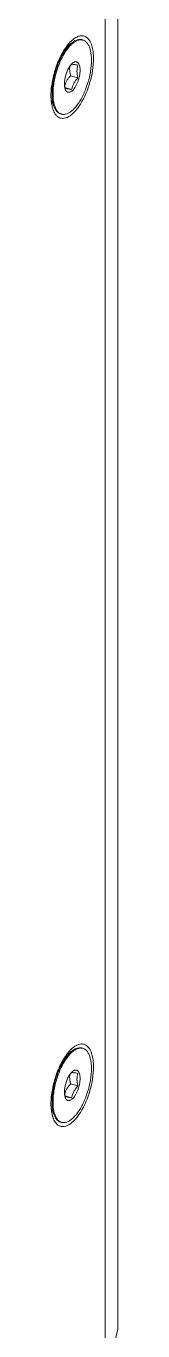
# Model space of a CAD drawing. Header units: millimetres. Extents: x 0 to 4009, y 0 to 2835.
# Drawn here: x 3420 to 3428.7, y 2118.8 to 2286.9 of the extents above; entities that cross this region are included whole.
import ezdxf

# ---------------------------------------------------------------- set-up
doc = ezdxf.new("R2010")
doc.units = ezdxf.units.MM
doc.layers.get('0').update_dxf_attribs({"lineweight": 13})

msp = doc.modelspace()

# ---------------------------------------------------------------- linework, layer by layer
for p, q in [((3428.71, 2119.02), (3428.71, 2331.85)), ((3427.04, 2112.58), (3427.04, 2326.48)), ((3422.16, 2284.36), (3422.88, 2284.88)), ((3422.88, 2284.88), (3422.67, 2284.71)), ((3424.17, 2285.14), (3424.04, 2285.18)), ((3422.79, 2282.13), (3422.7, 2282.04)), ((3422.58, 2280.55), (3423.53, 2280.28)), ((3421.87, 2279.01), (3422.72, 2278.77)), ((3420.13, 2277.33), (3420.47, 2276.51)), ((3421.42, 2275.6), (3421.29, 2275.63)), ((3424.17, 2155.23), (3424.04, 2155.27)), ((3422.16, 2154.45), (3422.88, 2154.97)), ((3422.88, 2154.97), (3422.67, 2154.8)), ((3422.79, 2152.22), (3422.7, 2152.13)), ((3422.58, 2150.65), (3423.53, 2150.38)), ((3421.87, 2149.11), (3422.72, 2148.86)), ((3420.13, 2147.43), (3420.47, 2146.6)), ((3421.42, 2145.69), (3421.29, 2145.73)), ((3427.04, 2112.58), (3428.71, 2119.02))]:
    msp.add_line(p, q)
for centre, radius, start, end in [((3423.91, 2284.23), 0.941, 73.9229, 82.0251), ((3425.05, 2279.71), 3.27, 143.6385, 145.2034), ((3425.06, 2279.98), 3.14, 147.8024, 149.3997), ((3424.84, 2281.4), 2.38, 171.7873, 180.0079), ((3424.45, 2279.73), 2.67, 182.7205, 185.2048), ((3424.99, 2279.49), 3.21, 177.9694, 179.9748), ((3423.12, 2279.27), 1.32, 196.8059, 197.9995), ((3421.68, 2276.5), 0.938, 245.8904, 253.8818), ((3423.91, 2154.33), 0.941, 73.9229, 82.0251), ((3425.06, 2150.08), 3.14, 147.8024, 149.3997), ((3425.05, 2149.8), 3.27, 143.6385, 145.2034), ((3424.84, 2151.5), 2.38, 171.7873, 180.0079), ((3424.99, 2149.58), 3.21, 177.9694, 179.9748), ((3424.45, 2149.83), 2.67, 182.7205, 185.2048), ((3423.12, 2149.36), 1.32, 196.8059, 197.9995), ((3421.68, 2146.6), 0.938, 245.8904, 253.8818)]:
    msp.add_arc(centre, radius, start, end)
for points, knots in [([(3422.67, 2284.71), (3422.55, 2284.61), (3422.33, 2284.39), (3422.02, 2284.01), (3421.72, 2283.58), (3421.44, 2283.09), (3421.17, 2282.56), (3420.85, 2281.8), (3420.52, 2280.8), (3420.31, 2279.78), (3420.21, 2278.98), (3420.18, 2278.4), (3420.19, 2277.86), (3420.24, 2277.36), (3420.32, 2276.91), (3420.41, 2276.63), (3420.47, 2276.51)], [0, 0, 0, 0, 0.050137, 0.105331, 0.165152, 0.229015, 0.296185, 0.36583, 0.50885, 0.650576, 0.718639, 0.783654, 0.844853, 0.901591, 0.953392, 1, 1, 1, 1]), ([(3422.14, 2284.43), (3422.2, 2284.5), (3422.4, 2284.75), (3422.62, 2284.98), (3422.79, 2285.13)], [0, 0, 0, 0, 0.266868, 1, 1, 1, 1]), ([(3422.79, 2284.67), (3422.9, 2284.76), (3423.1, 2284.91), (3423.42, 2285.09), (3423.69, 2285.16), (3423.9, 2285.18), (3423.99, 2285.17), (3424.04, 2285.17)], [0, 0, 0, 0, 0.294904, 0.555992, 0.787834, 0.895693, 1, 1, 1, 1]), ([(3424.17, 2285.14), (3424.23, 2285.12), (3424.34, 2285.08), (3424.49, 2284.99), (3424.63, 2284.86), (3424.81, 2284.65), (3424.99, 2284.31), (3425.15, 2283.82), (3425.25, 2283.25), (3425.29, 2282.61), (3425.26, 2281.91), (3425.18, 2281.17), (3425.03, 2280.41), (3424.83, 2279.65), (3424.58, 2278.91), (3424.29, 2278.2), (3423.96, 2277.55), (3423.59, 2276.97), (3423.21, 2276.47), (3422.94, 2276.19), (3422.79, 2276.07)], [0, 0, 0, 0, 0.017047, 0.034552, 0.05293, 0.072518, 0.116181, 0.166734, 0.224313, 0.288412, 0.358096, 0.432131, 0.509082, 0.58739, 0.665443, 0.741637, 0.814444, 0.882486, 0.94461, 1, 1, 1, 1]), ([(3424.04, 2285.18), (3424, 2285.19), (3423.91, 2285.21), (3423.72, 2285.22), (3423.47, 2285.18), (3423.17, 2285.06), (3422.98, 2284.95), (3422.88, 2284.88)], [0, 0, 0, 0, 0.108821, 0.219462, 0.452373, 0.71023, 1, 1, 1, 1]), ([(3423.03, 2285.32), (3423.18, 2285.42), (3423.47, 2285.6), (3423.94, 2285.72), (3424.38, 2285.66), (3424.63, 2285.51), (3424.74, 2285.42)], [0, 0, 0, 0, 0.292805, 0.543182, 0.769735, 1, 1, 1, 1]), ([(3424.74, 2285.42), (3425.04, 2285.16), (3425.34, 2284.53), (3425.51, 2283.6), (3425.54, 2283.04), (3425.54, 2282.75)], [0, 0, 0, 0, 0.417538, 0.689984, 1, 1, 1, 1]), ([(3420.43, 2277), (3420.38, 2277.22), (3420.32, 2277.68), (3420.3, 2278.42), (3420.36, 2279.21), (3420.49, 2280.04), (3420.69, 2280.88), (3420.96, 2281.7), (3421.28, 2282.49), (3421.53, 2282.98), (3421.67, 2283.22)], [0, 0, 0, 0, 0.102444, 0.216851, 0.340999, 0.472069, 0.606874, 0.742035, 0.874159, 1, 1, 1, 1]), ([(3421.2, 2282.87), (3421.24, 2282.95), (3421.41, 2283.29), (3421.59, 2283.62), (3421.74, 2283.86)], [0, 0, 0, 0, 0.258212, 1, 1, 1, 1]), ([(3421.67, 2283.22), (3421.78, 2283.41), (3422.01, 2283.78), (3422.27, 2284.12), (3422.4, 2284.28)], [0, 0, 0, 0, 0.522547, 1, 1, 1, 1]), ([(3421.74, 2283.86), (3421.77, 2283.91), (3421.9, 2284.1), (3422.04, 2284.29), (3422.14, 2284.43)], [0, 0, 0, 0, 0.258198, 1, 1, 1, 1]), ([(3422.4, 2284.28), (3422.44, 2284.31), (3422.56, 2284.45), (3422.69, 2284.58), (3422.79, 2284.67)], [0, 0, 0, 0, 0.261809, 1, 1, 1, 1]), ([(3420.11, 2279.1), (3420.19, 2279.75), (3420.46, 2281.04), (3420.92, 2282.28), (3421.2, 2282.87)], [0, 0, 0, 0, 0.500354, 1, 1, 1, 1]), ([(3422.36, 2281.58), (3422.27, 2281.43), (3422.12, 2281.12), (3421.94, 2280.63), (3421.83, 2280.12), (3421.79, 2279.77), (3421.78, 2279.6)], [0, 0, 0, 0, 0.242161, 0.499229, 0.756675, 1, 1, 1, 1]), ([(3422.7, 2282.04), (3422.65, 2281.98), (3422.54, 2281.86), (3422.45, 2281.72), (3422.4, 2281.65)], [0, 0, 0, 0, 0.475899, 1, 1, 1, 1]), ([(3422.72, 2282.01), (3422.69, 2281.98), (3422.58, 2281.87), (3422.48, 2281.74), (3422.41, 2281.65)], [0, 0, 0, 0, 0.251913, 1, 1, 1, 1]), ([(3422.58, 2280.55), (3422.55, 2280.7), (3422.48, 2280.98), (3422.46, 2281.26), (3422.46, 2281.4)], [0, 0, 0, 0, 0.509465, 1, 1, 1, 1]), ([(3423.53, 2281.9), (3423.43, 2281.92), (3423.26, 2281.96), (3423.02, 2281.99), (3422.85, 2282.01), (3422.75, 2282.02), (3422.72, 2282.01)], [0, 0, 0, 0, 0.362376, 0.657212, 0.867115, 1, 1, 1, 1]), ([(3423.81, 2281.25), (3423.81, 2281.36), (3423.8, 2281.56), (3423.74, 2281.84), (3423.67, 2282.04), (3423.58, 2282.16), (3423.52, 2282.23), (3423.44, 2282.29), (3423.36, 2282.32), (3423.27, 2282.34), (3423.18, 2282.33), (3423.09, 2282.31), (3422.95, 2282.25), (3422.86, 2282.18), (3422.79, 2282.13)], [0, 0, 0, 0, 0.176286, 0.330449, 0.460858, 0.517768, 0.569981, 0.618683, 0.665488, 0.712273, 0.760915, 0.81303, 0.86984, 1, 1, 1, 1]), ([(3423.4, 2281.13), (3423.4, 2281.26), (3423.43, 2281.53), (3423.49, 2281.78), (3423.53, 2281.9)], [0, 0, 0, 0, 0.510083, 1, 1, 1, 1]), ([(3425.54, 2282.75), (3425.54, 2281.72), (3425.19, 2279.67), (3424.4, 2277.75), (3423.85, 2276.88)], [0, 0, 0, 0, 0.500203, 1, 1, 1, 1]), ([(3422.58, 2280.55), (3422.49, 2280.46), (3422.32, 2280.26), (3422.1, 2279.94), (3421.93, 2279.6), (3421.85, 2279.37), (3421.82, 2279.25)], [0, 0, 0, 0, 0.259379, 0.51334, 0.760178, 1, 1, 1, 1]), ([(3422.72, 2278.77), (3422.75, 2278.9), (3422.8, 2279.1), (3422.9, 2279.37), (3423.03, 2279.63), (3423.23, 2279.94), (3423.43, 2280.17), (3423.53, 2280.28)], [0, 0, 0, 0, 0.238591, 0.360572, 0.484672, 0.738997, 1, 1, 1, 1]), ([(3422.79, 2278.61), (3422.87, 2278.67), (3423.01, 2278.82), (3423.19, 2279.09), (3423.37, 2279.4), (3423.52, 2279.75), (3423.64, 2280.12), (3423.74, 2280.5), (3423.8, 2280.88), (3423.81, 2281.13), (3423.81, 2281.25)], [0, 0, 0, 0, 0.09859, 0.211371, 0.335842, 0.468575, 0.605586, 0.742619, 0.875421, 1, 1, 1, 1]), ([(3423.53, 2280.28), (3423.49, 2280.42), (3423.43, 2280.7), (3423.4, 2280.99), (3423.4, 2281.13)], [0, 0, 0, 0, 0.509455, 1, 1, 1, 1]), ([(3420.04, 2277.99), (3420.04, 2278.08), (3420.05, 2278.45), (3420.08, 2278.82), (3420.11, 2279.1)], [0, 0, 0, 0, 0.240583, 1, 1, 1, 1]), ([(3420.08, 2277.28), (3420.07, 2277.33), (3420.05, 2277.57), (3420.04, 2277.81), (3420.04, 2277.99)], [0, 0, 0, 0, 0.242123, 1, 1, 1, 1]), ([(3421.78, 2279.49), (3421.78, 2279.38), (3421.79, 2279.18), (3421.83, 2278.97), (3421.86, 2278.88)], [0, 0, 0, 0, 0.533521, 1, 1, 1, 1]), ([(3421.79, 2279.49), (3421.8, 2279.44), (3421.82, 2279.23), (3421.87, 2279.03), (3421.91, 2278.87)], [0, 0, 0, 0, 0.245381, 1, 1, 1, 1]), ([(3421.87, 2278.86), (3421.88, 2278.8), (3421.93, 2278.7), (3422.01, 2278.56), (3422.12, 2278.46), (3422.24, 2278.41), (3422.37, 2278.4), (3422.51, 2278.43), (3422.66, 2278.5), (3422.75, 2278.57), (3422.79, 2278.61)], [0, 0, 0, 0, 0.147639, 0.276665, 0.390709, 0.496421, 0.602751, 0.718439, 0.849813, 1, 1, 1, 1]), ([(3421.91, 2278.87), (3421.94, 2278.88), (3422.04, 2278.88), (3422.21, 2278.86), (3422.44, 2278.82), (3422.62, 2278.78), (3422.72, 2278.77)], [0, 0, 0, 0, 0.132885, 0.342788, 0.637625, 1, 1, 1, 1]), ([(3420.22, 2276.46), (3420.21, 2276.52), (3420.14, 2276.79), (3420.1, 2277.06), (3420.08, 2277.28)], [0, 0, 0, 0, 0.235935, 1, 1, 1, 1]), ([(3420.36, 2276.05), (3420.34, 2276.08), (3420.29, 2276.21), (3420.25, 2276.35), (3420.22, 2276.46)], [0, 0, 0, 0, 0.239978, 1, 1, 1, 1]), ([(3421.29, 2275.64), (3421.24, 2275.66), (3421.14, 2275.72), (3421.01, 2275.83), (3420.88, 2275.97), (3420.72, 2276.19), (3420.56, 2276.53), (3420.47, 2276.84), (3420.43, 2277)], [0, 0, 0, 0, 0.100483, 0.205181, 0.316018, 0.434481, 0.697861, 1, 1, 1, 1]), ([(3420.47, 2276.51), (3420.51, 2276.4), (3420.61, 2276.19), (3420.8, 2275.93), (3420.99, 2275.77), (3421.16, 2275.68), (3421.25, 2275.65), (3421.29, 2275.63)], [0, 0, 0, 0, 0.289712, 0.547605, 0.780526, 0.891175, 1, 1, 1, 1]), ([(3423.85, 2276.88), (3423.77, 2276.75), (3423.46, 2276.29), (3423.1, 2275.87), (3422.79, 2275.6)], [0, 0, 0, 0, 0.274834, 1, 1, 1, 1]), ([(3420.84, 2275.33), (3420.79, 2275.37), (3420.58, 2275.58), (3420.44, 2275.84), (3420.36, 2276.05)], [0, 0, 0, 0, 0.226308, 1, 1, 1, 1]), ([(3421.74, 2275.06), (3421.58, 2275.03), (3421.25, 2275.05), (3420.96, 2275.22), (3420.84, 2275.33)], [0, 0, 0, 0, 0.499069, 1, 1, 1, 1]), ([(3422.79, 2276.07), (3422.68, 2275.97), (3422.51, 2275.84), (3422.26, 2275.7), (3422.03, 2275.61), (3421.8, 2275.56), (3421.57, 2275.56), (3421.47, 2275.58), (3421.42, 2275.6)], [0, 0, 0, 0, 0.298483, 0.433335, 0.559251, 0.788347, 0.895373, 1, 1, 1, 1]), ([(3422.79, 2275.6), (3422.71, 2275.53), (3422.4, 2275.28), (3422.02, 2275.1), (3421.74, 2275.06)], [0, 0, 0, 0, 0.286134, 1, 1, 1, 1]), ([(3422.79, 2154.76), (3422.9, 2154.85), (3423.1, 2155.01), (3423.42, 2155.18), (3423.69, 2155.26), (3423.9, 2155.28), (3423.99, 2155.27), (3424.04, 2155.26)], [0, 0, 0, 0, 0.294904, 0.555992, 0.787834, 0.895693, 1, 1, 1, 1]), ([(3424.04, 2155.27), (3424, 2155.28), (3423.91, 2155.3), (3423.72, 2155.32), (3423.47, 2155.28), (3423.17, 2155.16), (3422.98, 2155.04), (3422.88, 2154.97)], [0, 0, 0, 0, 0.108821, 0.219462, 0.452373, 0.71023, 1, 1, 1, 1]), ([(3423.03, 2155.42), (3423.18, 2155.52), (3423.47, 2155.69), (3423.94, 2155.82), (3424.38, 2155.76), (3424.63, 2155.61), (3424.74, 2155.52)], [0, 0, 0, 0, 0.292805, 0.543182, 0.769735, 1, 1, 1, 1]), ([(3424.74, 2155.52), (3425.04, 2155.26), (3425.34, 2154.62), (3425.51, 2153.7), (3425.54, 2153.14), (3425.54, 2152.85)], [0, 0, 0, 0, 0.417538, 0.689984, 1, 1, 1, 1]), ([(3422.67, 2154.8), (3422.55, 2154.7), (3422.33, 2154.49), (3422.02, 2154.11), (3421.72, 2153.67), (3421.44, 2153.19), (3421.17, 2152.66), (3420.85, 2151.9), (3420.52, 2150.9), (3420.31, 2149.88), (3420.21, 2149.07), (3420.18, 2148.5), (3420.19, 2147.96), (3420.24, 2147.46), (3420.32, 2147.01), (3420.41, 2146.73), (3420.47, 2146.6)], [0, 0, 0, 0, 0.050137, 0.105331, 0.165152, 0.229015, 0.296185, 0.36583, 0.50885, 0.650576, 0.718639, 0.783654, 0.844853, 0.901591, 0.953392, 1, 1, 1, 1]), ([(3421.2, 2152.96), (3421.24, 2153.05), (3421.41, 2153.39), (3421.59, 2153.72), (3421.74, 2153.95)], [0, 0, 0, 0, 0.258212, 1, 1, 1, 1]), ([(3421.67, 2153.32), (3421.78, 2153.51), (3422.01, 2153.88), (3422.27, 2154.22), (3422.4, 2154.37)], [0, 0, 0, 0, 0.522547, 1, 1, 1, 1]), ([(3421.74, 2153.95), (3421.77, 2154), (3421.9, 2154.2), (3422.04, 2154.39), (3422.14, 2154.53)], [0, 0, 0, 0, 0.258198, 1, 1, 1, 1]), ([(3422.14, 2154.53), (3422.2, 2154.59), (3422.4, 2154.84), (3422.62, 2155.07), (3422.79, 2155.23)], [0, 0, 0, 0, 0.266868, 1, 1, 1, 1]), ([(3422.4, 2154.37), (3422.44, 2154.41), (3422.56, 2154.55), (3422.69, 2154.68), (3422.79, 2154.76)], [0, 0, 0, 0, 0.261809, 1, 1, 1, 1]), ([(3424.17, 2155.23), (3424.23, 2155.22), (3424.34, 2155.18), (3424.49, 2155.08), (3424.63, 2154.96), (3424.81, 2154.75), (3424.99, 2154.41), (3425.15, 2153.92), (3425.25, 2153.35), (3425.29, 2152.7), (3425.26, 2152), (3425.18, 2151.26), (3425.03, 2150.51), (3424.83, 2149.75), (3424.58, 2149), (3424.29, 2148.3), (3423.96, 2147.65), (3423.59, 2147.07), (3423.21, 2146.57), (3422.94, 2146.29), (3422.79, 2146.16)], [0, 0, 0, 0, 0.017047, 0.034552, 0.05293, 0.072518, 0.116181, 0.166734, 0.224313, 0.288412, 0.358096, 0.432131, 0.509082, 0.58739, 0.665443, 0.741637, 0.814444, 0.882486, 0.94461, 1, 1, 1, 1]), ([(3420.11, 2149.2), (3420.19, 2149.85), (3420.46, 2151.14), (3420.92, 2152.37), (3421.2, 2152.96)], [0, 0, 0, 0, 0.500354, 1, 1, 1, 1]), ([(3420.43, 2147.1), (3420.38, 2147.31), (3420.32, 2147.78), (3420.3, 2148.51), (3420.36, 2149.31), (3420.49, 2150.14), (3420.69, 2150.98), (3420.96, 2151.8), (3421.28, 2152.59), (3421.53, 2153.08), (3421.67, 2153.32)], [0, 0, 0, 0, 0.102444, 0.216851, 0.340999, 0.472069, 0.606874, 0.742035, 0.874159, 1, 1, 1, 1]), ([(3422.7, 2152.13), (3422.65, 2152.08), (3422.54, 2151.95), (3422.45, 2151.82), (3422.4, 2151.75)], [0, 0, 0, 0, 0.475899, 1, 1, 1, 1]), ([(3422.72, 2152.11), (3422.69, 2152.08), (3422.58, 2151.96), (3422.48, 2151.84), (3422.41, 2151.74)], [0, 0, 0, 0, 0.251913, 1, 1, 1, 1]), ([(3423.53, 2152), (3423.43, 2152.02), (3423.26, 2152.05), (3423.02, 2152.09), (3422.85, 2152.11), (3422.75, 2152.11), (3422.72, 2152.11)], [0, 0, 0, 0, 0.362376, 0.657212, 0.867115, 1, 1, 1, 1]), ([(3423.81, 2151.34), (3423.81, 2151.45), (3423.8, 2151.66), (3423.74, 2151.94), (3423.67, 2152.13), (3423.58, 2152.26), (3423.52, 2152.33), (3423.44, 2152.38), (3423.36, 2152.42), (3423.27, 2152.43), (3423.18, 2152.43), (3423.09, 2152.4), (3422.95, 2152.34), (3422.86, 2152.27), (3422.79, 2152.22)], [0, 0, 0, 0, 0.176286, 0.330449, 0.460858, 0.517768, 0.569981, 0.618683, 0.665488, 0.712273, 0.760915, 0.81303, 0.86984, 1, 1, 1, 1]), ([(3423.4, 2151.23), (3423.4, 2151.36), (3423.43, 2151.62), (3423.49, 2151.88), (3423.53, 2152)], [0, 0, 0, 0, 0.510083, 1, 1, 1, 1]), ([(3425.54, 2152.85), (3425.54, 2151.82), (3425.19, 2149.77), (3424.4, 2147.84), (3423.85, 2146.98)], [0, 0, 0, 0, 0.500203, 1, 1, 1, 1]), ([(3422.36, 2151.67), (3422.27, 2151.53), (3422.12, 2151.22), (3421.94, 2150.72), (3421.83, 2150.21), (3421.79, 2149.87), (3421.78, 2149.7)], [0, 0, 0, 0, 0.242161, 0.499229, 0.756675, 1, 1, 1, 1]), ([(3422.58, 2150.65), (3422.49, 2150.55), (3422.32, 2150.36), (3422.1, 2150.04), (3421.93, 2149.7), (3421.85, 2149.47), (3421.82, 2149.35)], [0, 0, 0, 0, 0.259379, 0.51334, 0.760178, 1, 1, 1, 1]), ([(3422.58, 2150.65), (3422.55, 2150.79), (3422.48, 2151.07), (3422.46, 2151.36), (3422.46, 2151.5)], [0, 0, 0, 0, 0.509465, 1, 1, 1, 1]), ([(3422.72, 2148.86), (3422.75, 2149), (3422.8, 2149.2), (3422.9, 2149.46), (3423.03, 2149.73), (3423.23, 2150.04), (3423.43, 2150.27), (3423.53, 2150.38)], [0, 0, 0, 0, 0.238591, 0.360572, 0.484672, 0.738997, 1, 1, 1, 1]), ([(3422.79, 2148.71), (3422.87, 2148.77), (3423.01, 2148.92), (3423.19, 2149.18), (3423.37, 2149.5), (3423.52, 2149.84), (3423.64, 2150.22), (3423.74, 2150.6), (3423.8, 2150.97), (3423.81, 2151.22), (3423.81, 2151.34)], [0, 0, 0, 0, 0.09859, 0.211371, 0.335842, 0.468575, 0.605586, 0.742619, 0.875421, 1, 1, 1, 1]), ([(3423.53, 2150.38), (3423.49, 2150.52), (3423.43, 2150.8), (3423.4, 2151.09), (3423.4, 2151.23)], [0, 0, 0, 0, 0.509455, 1, 1, 1, 1]), ([(3420.04, 2148.08), (3420.04, 2148.17), (3420.05, 2148.55), (3420.08, 2148.92), (3420.11, 2149.2)], [0, 0, 0, 0, 0.240583, 1, 1, 1, 1]), ([(3421.78, 2149.59), (3421.78, 2149.48), (3421.79, 2149.27), (3421.83, 2149.07), (3421.86, 2148.98)], [0, 0, 0, 0, 0.533521, 1, 1, 1, 1]), ([(3421.79, 2149.59), (3421.8, 2149.54), (3421.82, 2149.33), (3421.87, 2149.12), (3421.91, 2148.97)], [0, 0, 0, 0, 0.245381, 1, 1, 1, 1]), ([(3421.87, 2148.95), (3421.88, 2148.9), (3421.93, 2148.79), (3422.01, 2148.66), (3422.12, 2148.56), (3422.24, 2148.5), (3422.37, 2148.49), (3422.51, 2148.53), (3422.66, 2148.6), (3422.75, 2148.67), (3422.79, 2148.71)], [0, 0, 0, 0, 0.147639, 0.276665, 0.390709, 0.496421, 0.602751, 0.718439, 0.849813, 1, 1, 1, 1]), ([(3421.91, 2148.97), (3421.94, 2148.97), (3422.04, 2148.97), (3422.21, 2148.95), (3422.44, 2148.91), (3422.62, 2148.88), (3422.72, 2148.86)], [0, 0, 0, 0, 0.132885, 0.342788, 0.637625, 1, 1, 1, 1]), ([(3420.08, 2147.37), (3420.07, 2147.43), (3420.05, 2147.67), (3420.04, 2147.9), (3420.04, 2148.08)], [0, 0, 0, 0, 0.242123, 1, 1, 1, 1]), ([(3420.22, 2146.55), (3420.21, 2146.62), (3420.14, 2146.89), (3420.1, 2147.16), (3420.08, 2147.37)], [0, 0, 0, 0, 0.235935, 1, 1, 1, 1]), ([(3421.29, 2145.74), (3421.24, 2145.76), (3421.14, 2145.82), (3421.01, 2145.93), (3420.88, 2146.06), (3420.72, 2146.29), (3420.56, 2146.63), (3420.47, 2146.93), (3420.43, 2147.1)], [0, 0, 0, 0, 0.100483, 0.205181, 0.316018, 0.434481, 0.697861, 1, 1, 1, 1]), ([(3423.85, 2146.98), (3423.77, 2146.85), (3423.46, 2146.39), (3423.1, 2145.96), (3422.79, 2145.7)], [0, 0, 0, 0, 0.274834, 1, 1, 1, 1]), ([(3420.36, 2146.15), (3420.34, 2146.18), (3420.29, 2146.31), (3420.25, 2146.45), (3420.22, 2146.55)], [0, 0, 0, 0, 0.239978, 1, 1, 1, 1]), ([(3420.84, 2145.42), (3420.79, 2145.47), (3420.58, 2145.68), (3420.44, 2145.94), (3420.36, 2146.15)], [0, 0, 0, 0, 0.226308, 1, 1, 1, 1]), ([(3420.47, 2146.6), (3420.51, 2146.49), (3420.61, 2146.29), (3420.8, 2146.03), (3420.99, 2145.86), (3421.16, 2145.78), (3421.25, 2145.74), (3421.29, 2145.73)], [0, 0, 0, 0, 0.289712, 0.547605, 0.780526, 0.891175, 1, 1, 1, 1]), ([(3421.74, 2145.15), (3421.58, 2145.13), (3421.25, 2145.14), (3420.96, 2145.32), (3420.84, 2145.42)], [0, 0, 0, 0, 0.499069, 1, 1, 1, 1]), ([(3422.79, 2146.16), (3422.68, 2146.07), (3422.51, 2145.93), (3422.26, 2145.8), (3422.03, 2145.7), (3421.8, 2145.65), (3421.57, 2145.66), (3421.47, 2145.68), (3421.42, 2145.69)], [0, 0, 0, 0, 0.298483, 0.433335, 0.559251, 0.788347, 0.895373, 1, 1, 1, 1]), ([(3422.79, 2145.7), (3422.71, 2145.63), (3422.4, 2145.38), (3422.02, 2145.19), (3421.74, 2145.15)], [0, 0, 0, 0, 0.286134, 1, 1, 1, 1])]:
    msp.add_open_spline(points, degree=3, knots=knots)
for points in [[(3422.79, 2285.13), (3422.87, 2285.2), (3422.95, 2285.26), (3423.03, 2285.32)], [(3422.79, 2155.23), (3422.87, 2155.29), (3422.95, 2155.36), (3423.03, 2155.42)]]:
    msp.add_open_spline(points, degree=3)

doc.saveas('drawing.dxf')
